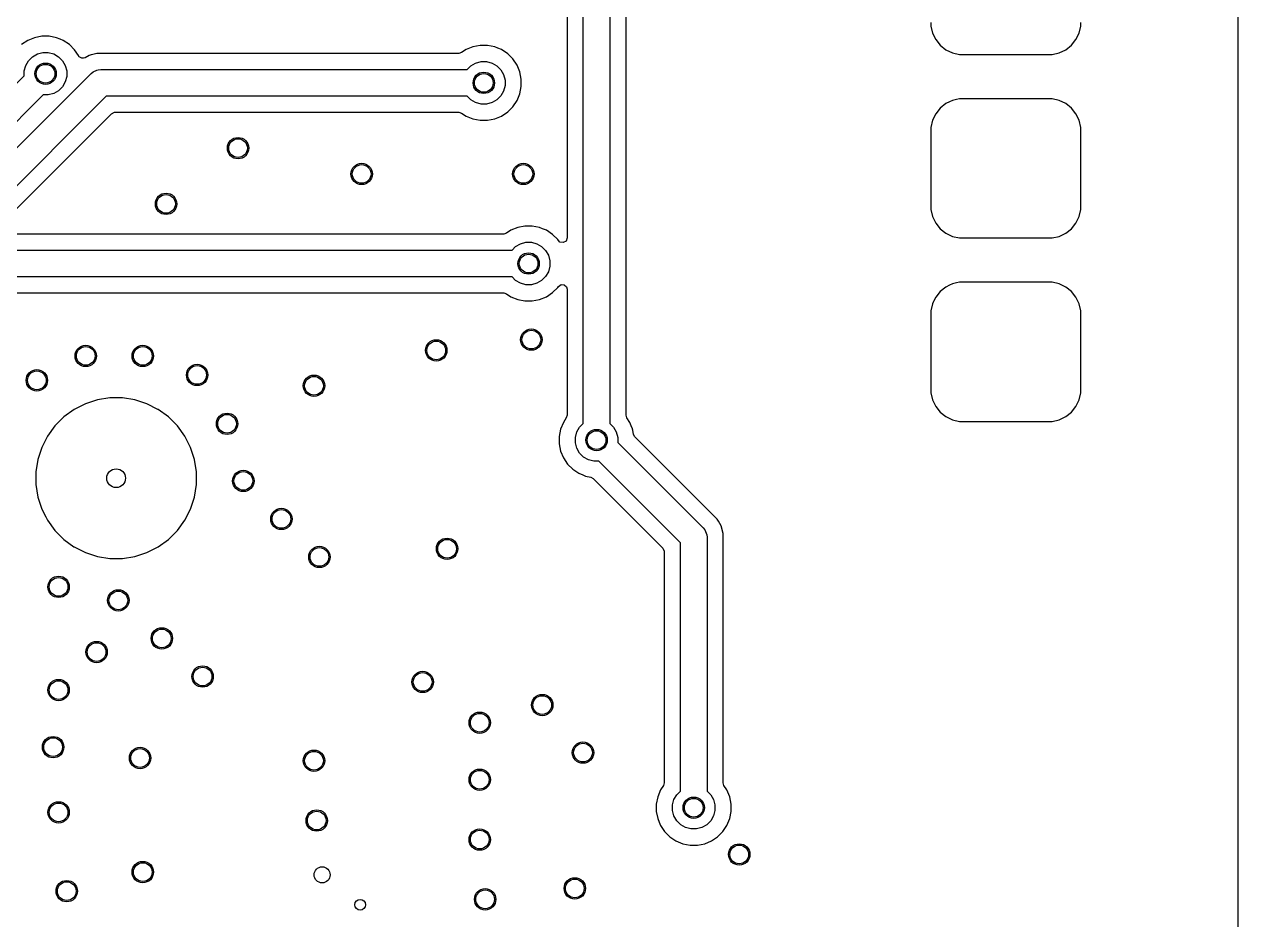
# Model space of a CAD drawing. Extents: x 4.82 to 6.81, y -4.86 to -2.87.
# Drawn here: x 5.914 to 6.807, y -4.188 to -3.529 of the extents above; entities that cross this region are included whole.
import ezdxf

# ---------------------------------------------------------------- set-up
doc = ezdxf.new("R2010")
doc.units = 0
doc.header["$MEASUREMENT"] = 0
doc.layers.add('BLACK', color=7, linetype='CONTINUOUS')

msp = doc.modelspace()

# ---------------------------------------------------------------- linework, layer by layer
at = {"layer": 'BLACK', "linetype": 'CONTINUOUS'}
for p, q in [((6.80685, -2.87648), (6.80685, -4.85337)), ((6.32506, -3.82268), (6.32506, -3.31053)), ((6.34474, -3.30646), (6.34474, -3.82268)), ((6.31323, -3.31689), (6.31323, -3.68612)), ((6.35657, -3.6047), (6.35657, -3.42148)), ((6.58102, -3.52748), (6.58102, -3.53014)), ((6.6913, -3.53014), (6.6913, -3.52748)), ((6.58102, -3.53014), (6.58221, -3.53534)), ((6.58221, -3.53534), (6.58452, -3.54014)), ((6.6878, -3.54014), (6.69011, -3.53534)), ((6.69011, -3.53534), (6.6913, -3.53014)), ((5.91624, -3.54076), (5.91172, -3.54377)), ((5.92126, -3.53868), (5.91624, -3.54076)), ((5.91624, -3.54076), (5.91624, -3.54076)), ((5.92658, -3.53762), (5.92126, -3.53868)), ((5.92126, -3.53868), (5.92126, -3.53868)), ((5.93202, -3.53762), (5.92658, -3.53762)), ((5.92658, -3.53762), (5.92658, -3.53762)), ((5.93734, -3.53868), (5.93202, -3.53762)), ((5.93202, -3.53762), (5.93202, -3.53762)), ((5.94009, -3.53981), (5.93734, -3.53868)), ((5.93734, -3.53868), (5.93734, -3.53868)), ((5.93734, -3.53868), (5.93734, -3.53868)), ((5.94236, -3.54076), (5.94009, -3.53981)), ((5.94688, -3.54377), (5.94236, -3.54076)), ((5.94236, -3.54076), (5.94236, -3.54076)), ((5.94236, -3.54076), (5.94236, -3.54076)), ((5.95072, -3.54762), (5.94688, -3.54377)), ((6.24386, -3.54541), (6.23885, -3.54749)), ((6.24386, -3.54541), (6.24386, -3.54541)), ((6.24919, -3.54435), (6.24386, -3.54541)), ((6.25463, -3.54435), (6.24919, -3.54435)), ((6.24919, -3.54435), (6.24919, -3.54435)), ((6.25995, -3.54541), (6.25463, -3.54435)), ((6.25463, -3.54435), (6.25463, -3.54435)), ((6.26221, -3.54635), (6.25995, -3.54541)), ((6.25995, -3.54541), (6.25995, -3.54541)), ((6.25995, -3.54541), (6.25995, -3.54541)), ((6.58452, -3.54014), (6.58452, -3.54014)), ((6.58452, -3.54014), (6.58452, -3.54014)), ((6.58452, -3.54014), (6.58784, -3.5443)), ((6.58784, -3.5443), (6.58784, -3.5443)), ((6.58784, -3.5443), (6.58784, -3.5443)), ((6.58784, -3.5443), (6.58784, -3.5443)), ((6.58784, -3.5443), (6.58784, -3.5443)), ((6.58784, -3.5443), (6.59201, -3.54762)), ((6.68032, -3.54763), (6.68448, -3.5443)), ((6.68448, -3.5443), (6.6878, -3.54014)), ((5.91681, -3.55561), (5.91971, -3.5527)), ((5.91971, -3.5527), (5.92327, -3.55065)), ((5.92327, -3.55065), (5.92724, -3.54958)), ((5.92724, -3.54958), (5.93136, -3.54958)), ((5.93136, -3.54958), (5.93533, -3.55065)), ((5.93533, -3.55065), (5.93889, -3.5527)), ((5.93889, -3.5527), (5.94179, -3.55561)), ((5.95357, -3.55188), (5.95072, -3.54762)), ((5.95384, -3.55228), (5.95357, -3.55188)), ((5.95392, -3.55238), (5.95384, -3.55227)), ((5.95384, -3.55227), (5.95384, -3.55228)), ((5.95393, -3.55243), (5.95392, -3.55238)), ((5.95397, -3.55246), (5.95393, -3.55243)), ((5.95411, -3.55267), (5.95397, -3.55246)), ((5.95503, -3.5532), (5.95411, -3.55267)), ((5.9559, -3.55381), (5.95503, -3.5532)), ((5.95605, -3.55379), (5.9559, -3.55381)), ((5.95619, -3.55387), (5.95605, -3.55379)), ((5.95723, -3.55369), (5.95619, -3.55387)), ((5.95829, -3.55359), (5.95723, -3.55369)), ((5.95842, -3.55353), (5.95829, -3.55359)), ((5.96153, -3.55173), (5.95842, -3.55353)), ((5.9629, -3.55137), (5.96153, -3.55173)), ((5.9632, -3.55128), (5.9629, -3.55137)), ((5.96704, -3.55026), (5.9632, -3.55128)), ((5.9632, -3.55128), (5.9632, -3.55128)), ((6.23364, -3.55026), (5.96704, -3.55026)), ((6.23559, -3.54967), (6.23364, -3.55026)), ((6.23885, -3.54749), (6.23559, -3.54967)), ((6.23885, -3.54749), (6.23885, -3.54749)), ((6.26497, -3.54749), (6.26221, -3.54635)), ((6.26949, -3.55051), (6.26497, -3.54749)), ((6.26497, -3.54749), (6.26497, -3.54749)), ((6.26497, -3.54749), (6.26497, -3.54749)), ((6.27333, -3.55435), (6.26949, -3.55051)), ((6.27635, -3.55887), (6.27333, -3.55435)), ((6.59201, -3.54762), (6.59201, -3.54762)), ((6.59201, -3.54762), (6.59201, -3.54763)), ((6.59201, -3.54763), (6.59681, -3.54994)), ((6.59681, -3.54994), (6.602, -3.55112)), ((6.602, -3.55112), (6.602, -3.55112)), ((6.602, -3.55112), (6.67032, -3.55112)), ((6.67032, -3.55112), (6.67552, -3.54994)), ((6.67032, -3.55112), (6.67032, -3.55112)), ((6.67552, -3.54994), (6.68032, -3.54763)), ((5.91369, -3.56314), (5.91475, -3.55917)), ((5.91369, -3.56689), (5.91369, -3.56314)), ((5.91475, -3.55917), (5.91681, -3.55561)), ((5.94179, -3.55561), (5.94385, -3.55917)), ((5.94385, -3.55917), (5.94491, -3.56314)), ((5.94491, -3.56314), (5.94491, -3.56725)), ((5.96293, -3.56497), (5.96443, -3.56375)), ((5.96443, -3.56375), (5.9671, -3.56264)), ((5.9671, -3.56264), (5.96797, -3.56228)), ((5.96797, -3.56228), (5.96989, -3.56209)), ((5.96989, -3.56209), (6.23967, -3.56209)), ((6.23967, -3.56209), (6.24232, -3.55944)), ((6.24232, -3.55944), (6.24588, -3.55738)), ((6.24588, -3.55738), (6.24985, -3.55632)), ((6.24985, -3.55632), (6.25396, -3.55632)), ((6.25396, -3.55632), (6.25794, -3.55738)), ((6.25794, -3.55738), (6.2615, -3.55944)), ((6.2615, -3.55944), (6.2644, -3.56234)), ((6.2644, -3.56234), (6.26646, -3.5659)), ((6.27843, -3.56388), (6.27635, -3.55887)), ((5.45448, -4.07343), (5.96293, -3.56497)), ((5.6855, -3.79508), (5.91369, -3.56689)), ((5.94385, -3.57122), (5.94179, -3.57478)), ((5.94491, -3.56725), (5.94385, -3.57122)), ((6.26646, -3.5659), (6.26752, -3.56987)), ((6.26752, -3.56987), (6.26752, -3.57398)), ((6.27949, -3.56921), (6.27843, -3.56388)), ((6.27949, -3.57465), (6.27949, -3.56921)), ((5.92761, -3.58081), (5.69653, -3.81188)), ((5.93136, -3.58081), (5.92761, -3.58081)), ((5.93533, -3.57975), (5.93136, -3.58081)), ((5.93889, -3.57769), (5.93533, -3.57975)), ((5.94179, -3.57478), (5.93889, -3.57769)), ((6.2644, -3.58152), (6.2615, -3.58442)), ((6.26646, -3.57796), (6.2644, -3.58152)), ((6.26752, -3.57398), (6.26646, -3.57796)), ((6.27635, -3.58499), (6.27843, -3.57997)), ((6.27843, -3.57997), (6.27949, -3.57465)), ((5.97397, -3.58177), (5.47128, -4.08446)), ((6.23967, -3.58177), (5.97397, -3.58177)), ((6.24232, -3.58442), (6.23967, -3.58177)), ((6.24588, -3.58648), (6.24232, -3.58442)), ((6.24985, -3.58754), (6.24588, -3.58648)), ((6.25396, -3.58754), (6.24985, -3.58754)), ((6.25794, -3.58648), (6.25396, -3.58754)), ((6.2615, -3.58442), (6.25794, -3.58648)), ((6.26949, -3.59335), (6.27333, -3.58951)), ((6.27333, -3.58951), (6.27635, -3.58499)), ((6.58784, -3.59054), (6.58452, -3.5947)), ((6.59201, -3.58722), (6.58784, -3.59054)), ((6.58784, -3.59054), (6.58784, -3.59054)), ((6.59468, -3.58593), (6.59201, -3.58722)), ((6.59201, -3.58722), (6.59201, -3.58722)), ((6.59201, -3.58722), (6.59201, -3.58722)), ((6.59681, -3.58491), (6.59468, -3.58593)), ((6.59982, -3.58422), (6.59681, -3.58491)), ((6.59681, -3.58491), (6.59681, -3.58491)), ((6.59681, -3.58491), (6.59681, -3.58491)), ((6.602, -3.58372), (6.59982, -3.58422)), ((6.60467, -3.58372), (6.602, -3.58372)), ((6.602, -3.58372), (6.602, -3.58372)), ((6.60654, -3.58372), (6.60467, -3.58372)), ((6.66922, -3.58372), (6.60654, -3.58372)), ((6.67032, -3.58372), (6.66922, -3.58372)), ((6.67552, -3.58491), (6.67032, -3.58372)), ((6.68032, -3.58722), (6.67552, -3.58491)), ((6.68448, -3.59054), (6.68032, -3.58722)), ((6.68032, -3.58722), (6.68032, -3.58722)), ((6.68032, -3.58722), (6.68032, -3.58722)), ((6.6878, -3.5947), (6.68448, -3.59054)), ((6.68448, -3.59054), (6.68448, -3.59054)), ((6.68448, -3.59054), (6.68448, -3.59054)), ((6.68448, -3.59054), (6.68448, -3.59054)), ((6.68448, -3.59054), (6.68448, -3.59054)), ((5.89521, -3.67727), (5.97784, -3.59463)), ((5.97784, -3.59463), (5.98002, -3.59362)), ((5.98002, -3.59362), (5.98032, -3.5936)), ((5.98032, -3.5936), (6.23364, -3.5936)), ((6.23364, -3.5936), (6.23559, -3.59419)), ((6.23559, -3.59419), (6.23885, -3.59637)), ((6.23885, -3.59637), (6.24386, -3.59845)), ((6.24386, -3.59845), (6.24919, -3.59951)), ((6.24919, -3.59951), (6.24919, -3.59951)), ((6.24919, -3.59951), (6.25463, -3.59951)), ((6.25463, -3.59951), (6.25995, -3.59845)), ((6.25463, -3.59951), (6.25463, -3.59951)), ((6.25995, -3.59845), (6.26497, -3.59637)), ((6.26497, -3.59637), (6.26949, -3.59335)), ((6.58221, -3.5995), (6.58102, -3.6047)), ((6.58452, -3.5947), (6.58221, -3.5995)), ((6.58452, -3.5947), (6.58452, -3.5947)), ((6.58452, -3.5947), (6.58452, -3.5947)), ((6.69011, -3.5995), (6.6878, -3.5947)), ((6.6878, -3.5947), (6.6878, -3.5947)), ((6.6878, -3.5947), (6.6878, -3.5947)), ((6.6913, -3.6047), (6.69011, -3.5995)), ((6.35657, -3.7397), (6.35657, -3.6047)), ((6.58102, -3.6047), (6.58102, -3.6058)), ((6.58102, -3.6058), (6.58102, -3.66061)), ((6.6913, -3.6058), (6.6913, -3.6047)), ((6.6913, -3.66061), (6.6913, -3.6058)), ((6.58102, -3.66061), (6.58102, -3.66248)), ((6.6913, -3.66248), (6.6913, -3.66061)), ((6.58102, -3.66248), (6.58102, -3.66514)), ((6.58102, -3.66514), (6.58221, -3.67034)), ((6.58221, -3.67034), (6.58452, -3.67514)), ((6.6878, -3.67514), (6.69011, -3.67034)), ((6.69011, -3.67034), (6.6913, -3.66514)), ((6.6913, -3.66514), (6.6913, -3.66248)), ((6.27686, -3.6784), (6.27184, -3.68048)), ((6.28219, -3.67734), (6.27686, -3.6784)), ((6.27686, -3.6784), (6.27686, -3.6784)), ((6.28762, -3.67734), (6.28219, -3.67734)), ((6.28219, -3.67734), (6.28219, -3.67734)), ((6.29295, -3.6784), (6.28762, -3.67734)), ((6.28762, -3.67734), (6.28762, -3.67734)), ((6.29512, -3.6793), (6.29295, -3.6784)), ((6.29295, -3.6784), (6.29295, -3.6784)), ((6.29295, -3.6784), (6.29295, -3.6784)), ((6.29796, -3.68048), (6.29512, -3.6793)), ((6.58452, -3.67514), (6.58452, -3.67514)), ((6.58452, -3.67514), (6.58452, -3.67514)), ((6.58452, -3.67514), (6.58784, -3.6793)), ((6.58784, -3.6793), (6.58784, -3.6793)), ((6.58784, -3.6793), (6.58784, -3.6793)), ((6.58784, -3.6793), (6.58784, -3.6793)), ((6.58784, -3.6793), (6.58784, -3.6793)), ((6.58784, -3.6793), (6.59201, -3.68262)), ((6.68032, -3.68262), (6.68448, -3.6793)), ((6.68448, -3.6793), (6.6878, -3.67514)), ((6.26663, -3.68325), (5.89768, -3.68325)), ((6.26858, -3.68266), (6.26663, -3.68325)), ((6.26863, -3.68262), (6.26858, -3.68266)), ((6.27184, -3.68048), (6.26863, -3.68262)), ((6.27184, -3.68048), (6.27184, -3.68048)), ((6.30248, -3.6835), (6.29796, -3.68048)), ((6.29796, -3.68048), (6.29796, -3.68048)), ((6.29796, -3.68048), (6.29796, -3.68048)), ((6.30632, -3.68734), (6.30248, -3.6835)), ((6.30681, -3.68807), (6.30632, -3.68734)), ((6.30632, -3.68734), (6.30632, -3.68734)), ((6.30797, -3.68916), (6.30681, -3.68807)), ((6.31241, -3.68838), (6.31033, -3.68957)), ((6.31323, -3.68612), (6.31241, -3.68838)), ((6.59201, -3.68262), (6.59201, -3.68262)), ((6.59201, -3.68262), (6.59201, -3.68262)), ((6.59201, -3.68262), (6.59681, -3.68494)), ((6.59681, -3.68494), (6.602, -3.68612)), ((6.602, -3.68612), (6.602, -3.68612)), ((6.602, -3.68612), (6.67032, -3.68612)), ((6.67032, -3.68612), (6.67552, -3.68494)), ((6.67032, -3.68612), (6.67032, -3.68612)), ((6.67552, -3.68494), (6.68032, -3.68262)), ((5.8869, -3.69508), (6.27266, -3.69508)), ((6.27266, -3.69508), (6.27531, -3.69243)), ((6.27531, -3.69243), (6.27888, -3.69037)), ((6.27888, -3.69037), (6.28285, -3.68931)), ((6.28285, -3.68931), (6.28696, -3.68931)), ((6.28696, -3.68931), (6.29093, -3.69037)), ((6.29093, -3.69037), (6.29449, -3.69243)), ((6.29449, -3.69243), (6.2974, -3.69533)), ((6.2974, -3.69533), (6.29945, -3.69889)), ((6.31033, -3.68957), (6.30797, -3.68916)), ((6.29945, -3.69889), (6.30051, -3.70287)), ((6.30051, -3.70287), (6.30051, -3.70698)), ((6.27266, -3.71476), (5.89098, -3.71476)), ((6.27531, -3.71741), (6.27266, -3.71476)), ((6.2974, -3.71451), (6.29449, -3.71741)), ((6.29945, -3.71095), (6.2974, -3.71451)), ((6.30051, -3.70698), (6.29945, -3.71095)), ((6.27888, -3.71947), (6.27531, -3.71741)), ((6.28285, -3.72053), (6.27888, -3.71947)), ((6.28696, -3.72053), (6.28285, -3.72053)), ((6.29093, -3.71947), (6.28696, -3.72053)), ((6.29449, -3.71741), (6.29093, -3.71947)), ((6.30248, -3.72634), (6.30632, -3.7225)), ((6.30632, -3.7225), (6.30681, -3.72177)), ((6.30681, -3.72177), (6.30874, -3.72035)), ((6.30874, -3.72035), (6.31114, -3.72051)), ((6.31114, -3.72051), (6.31287, -3.72217)), ((6.31287, -3.72217), (6.31323, -3.72372)), ((6.31323, -3.72372), (6.31323, -3.81665)), ((6.59201, -3.72222), (6.58784, -3.72554)), ((6.59459, -3.72097), (6.59201, -3.72222)), ((6.59201, -3.72222), (6.59201, -3.72222)), ((6.59201, -3.72222), (6.59201, -3.72222)), ((6.59681, -3.71991), (6.59459, -3.72097)), ((6.59982, -3.71922), (6.59681, -3.71991)), ((6.59681, -3.71991), (6.59681, -3.71991)), ((6.59681, -3.71991), (6.59681, -3.71991)), ((6.602, -3.71872), (6.59982, -3.71922)), ((6.60467, -3.71872), (6.602, -3.71872)), ((6.602, -3.71872), (6.602, -3.71872)), ((6.60654, -3.71872), (6.60467, -3.71872)), ((6.66922, -3.71872), (6.60654, -3.71872)), ((6.67032, -3.71872), (6.66922, -3.71872)), ((6.67552, -3.71991), (6.67032, -3.71872)), ((6.68032, -3.72222), (6.67552, -3.71991)), ((6.68448, -3.72554), (6.68032, -3.72222)), ((6.68032, -3.72222), (6.68032, -3.72222)), ((6.68032, -3.72222), (6.68032, -3.72222)), ((5.89733, -3.72659), (6.26663, -3.72659)), ((6.26663, -3.72659), (6.26858, -3.72718)), ((6.26858, -3.72718), (6.27184, -3.72936)), ((6.27184, -3.72936), (6.27686, -3.73144)), ((6.27686, -3.73144), (6.28219, -3.7325)), ((6.28219, -3.7325), (6.28219, -3.7325)), ((6.28219, -3.7325), (6.28762, -3.7325)), ((6.28762, -3.7325), (6.29295, -3.73144)), ((6.28762, -3.7325), (6.28762, -3.7325)), ((6.29295, -3.73144), (6.29796, -3.72936)), ((6.29796, -3.72936), (6.30248, -3.72634)), ((6.58294, -3.73298), (6.58221, -3.7345)), ((6.58328, -3.73229), (6.58294, -3.73298)), ((6.58452, -3.7297), (6.58328, -3.73229)), ((6.58784, -3.72554), (6.58452, -3.7297)), ((6.58452, -3.7297), (6.58452, -3.7297)), ((6.58452, -3.7297), (6.58452, -3.7297)), ((6.58784, -3.72554), (6.58784, -3.72554)), ((6.6878, -3.7297), (6.68448, -3.72554)), ((6.68448, -3.72554), (6.68448, -3.72554)), ((6.68448, -3.72554), (6.68448, -3.72554)), ((6.68448, -3.72554), (6.68448, -3.72554)), ((6.68448, -3.72554), (6.68448, -3.72554)), ((6.69011, -3.7345), (6.6878, -3.7297)), ((6.6878, -3.7297), (6.6878, -3.7297)), ((6.6878, -3.7297), (6.6878, -3.7297)), ((6.35657, -3.81665), (6.35657, -3.7397)), ((6.58221, -3.7345), (6.58102, -3.7397)), ((6.58102, -3.7397), (6.58102, -3.7408)), ((6.58102, -3.7408), (6.58102, -3.79561)), ((6.6913, -3.7397), (6.69011, -3.7345)), ((6.6913, -3.7408), (6.6913, -3.7397)), ((6.6913, -3.79561), (6.6913, -3.7408)), ((6.58102, -3.79561), (6.58102, -3.79748)), ((6.6913, -3.79748), (6.6913, -3.79561)), ((5.97663, -3.80388), (5.96745, -3.80533)), ((5.98593, -3.80388), (5.97663, -3.80388)), ((5.99511, -3.80533), (5.98593, -3.80388)), ((6.58102, -3.79748), (6.58102, -3.80014)), ((6.58102, -3.80014), (6.58221, -3.80534)), ((6.69011, -3.80534), (6.6913, -3.80014)), ((6.6913, -3.80014), (6.6913, -3.79748)), ((5.95032, -3.81243), (5.9428, -3.81789)), ((5.9586, -3.80821), (5.95032, -3.81243)), ((5.95032, -3.81243), (5.95032, -3.81243)), ((5.96745, -3.80533), (5.9586, -3.80821)), ((6.00101, -3.80725), (5.99511, -3.80533)), ((6.00396, -3.80821), (6.00101, -3.80725)), ((6.01194, -3.81228), (6.00396, -3.80821)), ((6.01224, -3.81243), (6.01194, -3.81228)), ((6.01976, -3.81789), (6.01224, -3.81243)), ((6.01224, -3.81243), (6.01224, -3.81243)), ((6.58221, -3.80534), (6.58452, -3.81014)), ((6.58452, -3.81014), (6.58452, -3.81014)), ((6.58452, -3.81014), (6.58452, -3.81014)), ((6.58452, -3.81014), (6.58784, -3.8143)), ((6.68448, -3.8143), (6.6878, -3.81014)), ((6.6878, -3.81014), (6.69011, -3.80534)), ((5.9428, -3.81789), (5.93622, -3.82447)), ((6.02634, -3.82447), (6.01976, -3.81789)), ((6.01976, -3.81789), (6.01976, -3.81789)), ((6.01976, -3.81789), (6.01976, -3.81789)), ((6.31046, -3.82186), (6.30838, -3.82688)), ((6.31264, -3.8186), (6.31046, -3.82186)), ((6.31046, -3.82186), (6.31046, -3.82186)), ((6.31323, -3.81665), (6.31264, -3.8186)), ((6.32241, -3.82533), (6.32506, -3.82268)), ((6.34474, -3.82268), (6.3474, -3.82533)), ((6.35717, -3.8186), (6.35657, -3.81665)), ((6.35934, -3.82186), (6.35717, -3.8186)), ((6.36042, -3.82447), (6.35934, -3.82186)), ((6.35934, -3.82186), (6.35934, -3.82186)), ((6.58784, -3.8143), (6.58784, -3.8143)), ((6.58784, -3.8143), (6.58784, -3.8143)), ((6.58784, -3.8143), (6.58784, -3.8143)), ((6.58784, -3.8143), (6.58784, -3.8143)), ((6.58784, -3.8143), (6.59201, -3.81762)), ((6.59201, -3.81762), (6.59201, -3.81762)), ((6.59201, -3.81762), (6.59201, -3.81763)), ((6.59201, -3.81763), (6.59681, -3.81994)), ((6.59681, -3.81994), (6.602, -3.82112)), ((6.602, -3.82112), (6.602, -3.82112)), ((6.602, -3.82112), (6.67032, -3.82112)), ((6.67032, -3.82112), (6.67552, -3.81994)), ((6.67032, -3.82112), (6.67032, -3.82112)), ((6.67552, -3.81994), (6.68032, -3.81763)), ((6.68032, -3.81763), (6.68448, -3.8143)), ((5.93622, -3.82447), (5.93075, -3.83199)), ((6.0318, -3.83199), (6.02634, -3.82447)), ((6.02634, -3.82447), (6.02634, -3.82447)), ((6.02634, -3.82447), (6.02634, -3.82447)), ((6.30838, -3.82688), (6.30732, -3.8322)), ((6.30838, -3.82688), (6.30838, -3.82688)), ((6.31929, -3.83287), (6.32035, -3.82889)), ((6.32035, -3.82889), (6.32241, -3.82533)), ((6.3474, -3.82533), (6.34945, -3.82889)), ((6.34945, -3.82889), (6.35051, -3.83287)), ((6.3613, -3.82659), (6.36042, -3.82447)), ((6.36142, -3.82688), (6.3613, -3.82659)), ((6.36157, -3.82762), (6.36142, -3.82688)), ((6.36218, -3.83072), (6.36157, -3.82762)), ((6.36314, -3.83251), (6.36218, -3.83072)), ((5.92653, -3.84028), (5.92366, -3.84912)), ((5.93075, -3.83199), (5.92653, -3.84028)), ((5.93075, -3.83199), (5.93075, -3.83199)), ((6.03603, -3.84028), (6.0318, -3.83199)), ((6.0318, -3.83199), (6.0318, -3.83199)), ((6.0389, -3.84912), (6.03603, -3.84028)), ((6.30732, -3.8322), (6.30732, -3.83764)), ((6.30732, -3.83764), (6.30838, -3.84297)), ((6.31929, -3.83698), (6.31929, -3.83287)), ((6.32035, -3.84095), (6.31929, -3.83698)), ((6.35051, -3.83287), (6.35051, -3.83662)), ((6.35051, -3.83662), (6.4134, -3.8995)), ((6.42378, -3.89315), (6.36314, -3.83251)), ((5.92366, -3.84912), (5.9222, -3.8583)), ((6.04035, -3.8583), (6.0389, -3.84912)), ((6.30838, -3.84297), (6.30838, -3.84297)), ((6.30838, -3.84297), (6.31046, -3.84798)), ((6.31046, -3.84798), (6.31348, -3.8525)), ((6.32241, -3.84451), (6.32035, -3.84095)), ((6.32531, -3.84741), (6.32241, -3.84451)), ((6.32888, -3.84947), (6.32531, -3.84741)), ((6.33285, -3.85053), (6.32888, -3.84947)), ((5.9222, -3.8583), (5.9222, -3.8676)), ((6.04035, -3.8676), (6.04035, -3.8583)), ((6.31348, -3.8525), (6.31732, -3.85634)), ((6.31732, -3.85634), (6.32184, -3.85936)), ((6.3366, -3.85053), (6.33285, -3.85053)), ((6.39659, -3.91053), (6.3366, -3.85053)), ((6.32184, -3.85936), (6.32472, -3.86056)), ((6.32472, -3.86056), (6.32686, -3.86144)), ((6.32686, -3.86144), (6.32686, -3.86144)), ((6.32686, -3.86144), (6.32686, -3.86144)), ((6.32686, -3.86144), (6.3307, -3.8622)), ((6.3307, -3.8622), (6.33249, -3.86316)), ((6.33249, -3.86316), (6.38374, -3.91441)), ((5.9222, -3.8676), (5.92366, -3.87679)), ((6.0389, -3.87679), (6.04035, -3.8676)), ((5.92366, -3.87679), (5.92557, -3.88268)), ((5.92557, -3.88268), (5.92653, -3.88563)), ((6.03603, -3.88563), (6.0389, -3.87679)), ((5.92653, -3.88563), (5.92944, -3.89134)), ((5.92944, -3.89134), (5.93075, -3.89391)), ((5.93075, -3.89391), (5.93075, -3.89391)), ((5.93075, -3.89391), (5.93622, -3.90144)), ((6.02634, -3.90144), (6.0318, -3.89391)), ((6.0318, -3.89391), (6.03603, -3.88563)), ((6.42466, -3.89466), (6.42378, -3.89315)), ((5.93622, -3.90144), (5.93622, -3.90144)), ((5.93622, -3.90144), (5.93622, -3.90144)), ((5.93622, -3.90144), (5.94279, -3.90801)), ((6.01976, -3.90801), (6.02634, -3.90144)), ((6.4134, -3.8995), (6.41462, -3.90099)), ((6.41462, -3.90099), (6.41609, -3.90454)), ((6.42663, -3.89809), (6.42466, -3.89466)), ((6.42811, -3.9036), (6.42663, -3.89809)), ((6.42663, -3.89809), (6.42663, -3.89809)), ((6.42663, -3.89809), (6.42663, -3.89809)), ((5.94279, -3.90801), (5.9428, -3.90801)), ((5.9428, -3.90801), (5.9428, -3.90801)), ((5.9428, -3.90801), (5.95021, -3.9134)), ((6.01224, -3.91348), (6.01976, -3.90801)), ((6.39659, -4.09327), (6.39659, -3.91053)), ((6.41609, -3.90454), (6.41609, -3.90454)), ((6.41609, -3.90454), (6.41628, -3.90646)), ((6.41628, -3.90646), (6.41628, -4.09327)), ((6.42811, -4.08724), (6.42811, -3.9036)), ((5.95021, -3.9134), (5.95032, -3.91348)), ((5.95032, -3.91348), (5.9586, -3.9177)), ((5.9586, -3.9177), (5.96745, -3.92057)), ((5.96745, -3.92057), (5.97663, -3.92203)), ((5.98593, -3.92203), (5.99511, -3.92057)), ((5.99511, -3.92057), (6.00396, -3.9177)), ((6.00396, -3.9177), (6.01224, -3.91348)), ((6.38374, -3.91441), (6.38475, -3.91658)), ((6.38475, -3.91658), (6.38476, -3.91689)), ((6.38476, -3.91689), (6.38476, -4.08724)), ((5.97663, -3.92203), (5.98593, -3.92203)), ((6.38417, -4.08919), (6.382, -4.09245)), ((6.38476, -4.08724), (6.38417, -4.08919)), ((6.4287, -4.08919), (6.42811, -4.08724)), ((6.43088, -4.09245), (6.4287, -4.08919)), ((6.37992, -4.09747), (6.37886, -4.1028)), ((6.382, -4.09245), (6.37992, -4.09747)), ((6.37992, -4.09747), (6.37992, -4.09747)), ((6.382, -4.09245), (6.382, -4.09245)), ((6.39082, -4.10346), (6.39189, -4.09949)), ((6.39189, -4.09949), (6.39394, -4.09593)), ((6.39394, -4.09593), (6.39659, -4.09327)), ((6.41628, -4.09327), (6.41893, -4.09593)), ((6.41893, -4.09593), (6.42099, -4.09949)), ((6.42099, -4.09949), (6.42205, -4.10346)), ((6.43296, -4.09747), (6.43088, -4.09245)), ((6.43088, -4.09245), (6.43088, -4.09245)), ((6.43402, -4.1028), (6.43296, -4.09747)), ((6.37886, -4.1028), (6.37886, -4.10823)), ((6.37886, -4.10823), (6.37992, -4.11356)), ((6.39082, -4.10757), (6.39082, -4.10346)), ((6.39189, -4.11154), (6.39082, -4.10757)), ((6.42205, -4.10757), (6.42099, -4.11154)), ((6.42205, -4.10346), (6.42205, -4.10757)), ((6.43296, -4.11356), (6.43402, -4.10823)), ((6.43402, -4.10823), (6.43402, -4.1028)), ((6.37992, -4.11356), (6.37992, -4.11356)), ((6.37992, -4.11356), (6.38175, -4.11798)), ((6.39394, -4.1151), (6.39189, -4.11154)), ((6.39685, -4.11801), (6.39394, -4.1151)), ((6.41893, -4.1151), (6.41602, -4.11801)), ((6.42099, -4.11154), (6.41893, -4.1151)), ((6.43088, -4.11858), (6.43296, -4.11356)), ((6.38175, -4.11798), (6.382, -4.11858)), ((6.382, -4.11858), (6.38502, -4.12309)), ((6.38502, -4.12309), (6.38886, -4.12693)), ((6.40041, -4.12006), (6.39685, -4.11801)), ((6.40438, -4.12113), (6.40041, -4.12006)), ((6.40849, -4.12113), (6.40438, -4.12113)), ((6.41246, -4.12006), (6.40849, -4.12113)), ((6.41602, -4.11801), (6.41246, -4.12006)), ((6.42402, -4.12693), (6.42786, -4.12309)), ((6.42786, -4.12309), (6.43088, -4.11858)), ((6.38886, -4.12693), (6.39337, -4.12995)), ((6.39337, -4.12995), (6.39839, -4.13203)), ((6.39839, -4.13203), (6.40372, -4.13309)), ((6.40372, -4.13309), (6.40372, -4.13309)), ((6.40372, -4.13309), (6.40915, -4.13309)), ((6.40915, -4.13309), (6.41448, -4.13203)), ((6.40915, -4.13309), (6.40915, -4.13309)), ((6.41448, -4.13203), (6.4195, -4.12995)), ((6.4195, -4.12995), (6.42402, -4.12693))]:
    msp.add_line(p, q, dxfattribs=at)
at = {"layer": 'BLACK'}
for centre, radius in [((5.9293, -3.5652), 0.00787), ((6.25191, -3.57193), 0.00787), ((6.071, -3.62), 0.00787), ((6.162, -3.639), 0.00787), ((6.281, -3.639), 0.00787), ((6.018, -3.661), 0.00787), ((6.2849, -3.70492), 0.00787), ((6.2869, -3.76092), 0.00787), ((5.9589, -3.77292), 0.00787), ((6.0009, -3.77292), 0.00787), ((6.2169, -3.76892), 0.00787), ((5.9229, -3.79092), 0.00787), ((6.0409, -3.78692), 0.00787), ((6.1269, -3.79492), 0.00787), ((6.0629, -3.82292), 0.00787), ((6.3349, -3.83492), 0.00787), ((5.98128, -3.86295), 0.00689), ((5.98128, -3.86295), 0.00689), ((6.0749, -3.86492), 0.00787), ((6.1029, -3.89292), 0.00787), ((6.2249, -3.91492), 0.00787), ((6.1309, -3.92092), 0.00787), ((5.9389, -3.94292), 0.00787), ((5.9829, -3.95292), 0.00787), ((6.0149, -3.98092), 0.00787), ((5.9669, -3.99092), 0.00787), ((6.0449, -4.00892), 0.00787), ((6.2069, -4.01292), 0.00787), ((5.9389, -4.01892), 0.00787), ((6.2949, -4.02992), 0.00787), ((6.2489, -4.04292), 0.00787), ((5.9349, -4.06092), 0.00787), ((5.9989, -4.06892), 0.00787), ((6.1269, -4.07092), 0.00787), ((6.3249, -4.06492), 0.00787), ((6.2489, -4.08492), 0.00787), ((6.40644, -4.10551), 0.00787), ((5.9389, -4.10892), 0.00787), ((6.1289, -4.11492), 0.00787), ((6.2489, -4.12892), 0.00787), ((6.4399, -4.13992), 0.00787), ((6.0009, -4.15292), 0.00787), ((6.1329, -4.15492), 0.00591), ((5.9449, -4.16692), 0.00787), ((6.3189, -4.16492), 0.00787), ((6.2529, -4.17292), 0.00787), ((6.1609, -4.17692), 0.00394)]:
    msp.add_circle(centre, radius, dxfattribs=at)
at = {"layer": 'WHITE'}
for centre, radius in [((5.9293, -3.5652), 0.00689), ((6.25191, -3.57193), 0.00689), ((6.071, -3.62), 0.00689), ((6.162, -3.639), 0.00689), ((6.281, -3.639), 0.00689), ((6.018, -3.661), 0.00689), ((6.2849, -3.70492), 0.00689), ((6.2869, -3.76092), 0.00689), ((5.9589, -3.77292), 0.00689), ((6.0009, -3.77292), 0.00689), ((6.2169, -3.76892), 0.00689), ((5.9229, -3.79092), 0.00689), ((6.0409, -3.78692), 0.00689), ((6.1269, -3.79492), 0.00689), ((6.0629, -3.82292), 0.00689), ((6.3349, -3.83492), 0.00689), ((6.0749, -3.86492), 0.00689), ((6.1029, -3.89292), 0.00689), ((6.2249, -3.91492), 0.00689), ((6.1309, -3.92092), 0.00689), ((5.9389, -3.94292), 0.00689), ((5.9829, -3.95292), 0.00689), ((6.0149, -3.98092), 0.00689), ((5.9669, -3.99092), 0.00689), ((6.0449, -4.00892), 0.00689), ((6.2069, -4.01292), 0.00689), ((5.9389, -4.01892), 0.00689), ((6.2949, -4.02992), 0.00689), ((6.2489, -4.04292), 0.00689), ((5.9349, -4.06092), 0.00689), ((5.9989, -4.06892), 0.00689), ((6.1269, -4.07092), 0.00689), ((6.3249, -4.06492), 0.00689), ((6.2489, -4.08492), 0.00689), ((6.40644, -4.10551), 0.00689), ((5.9389, -4.10892), 0.00689), ((6.1289, -4.11492), 0.00689), ((6.2489, -4.12892), 0.00689), ((6.4399, -4.13992), 0.00689), ((6.0009, -4.15292), 0.00689), ((6.1329, -4.15492), 0.00591), ((5.9449, -4.16692), 0.00689), ((6.3189, -4.16492), 0.00689), ((6.2529, -4.17292), 0.00689), ((6.1609, -4.17692), 0.00394)]:
    msp.add_circle(centre, radius, dxfattribs=at)

doc.saveas('drawing.dxf')
